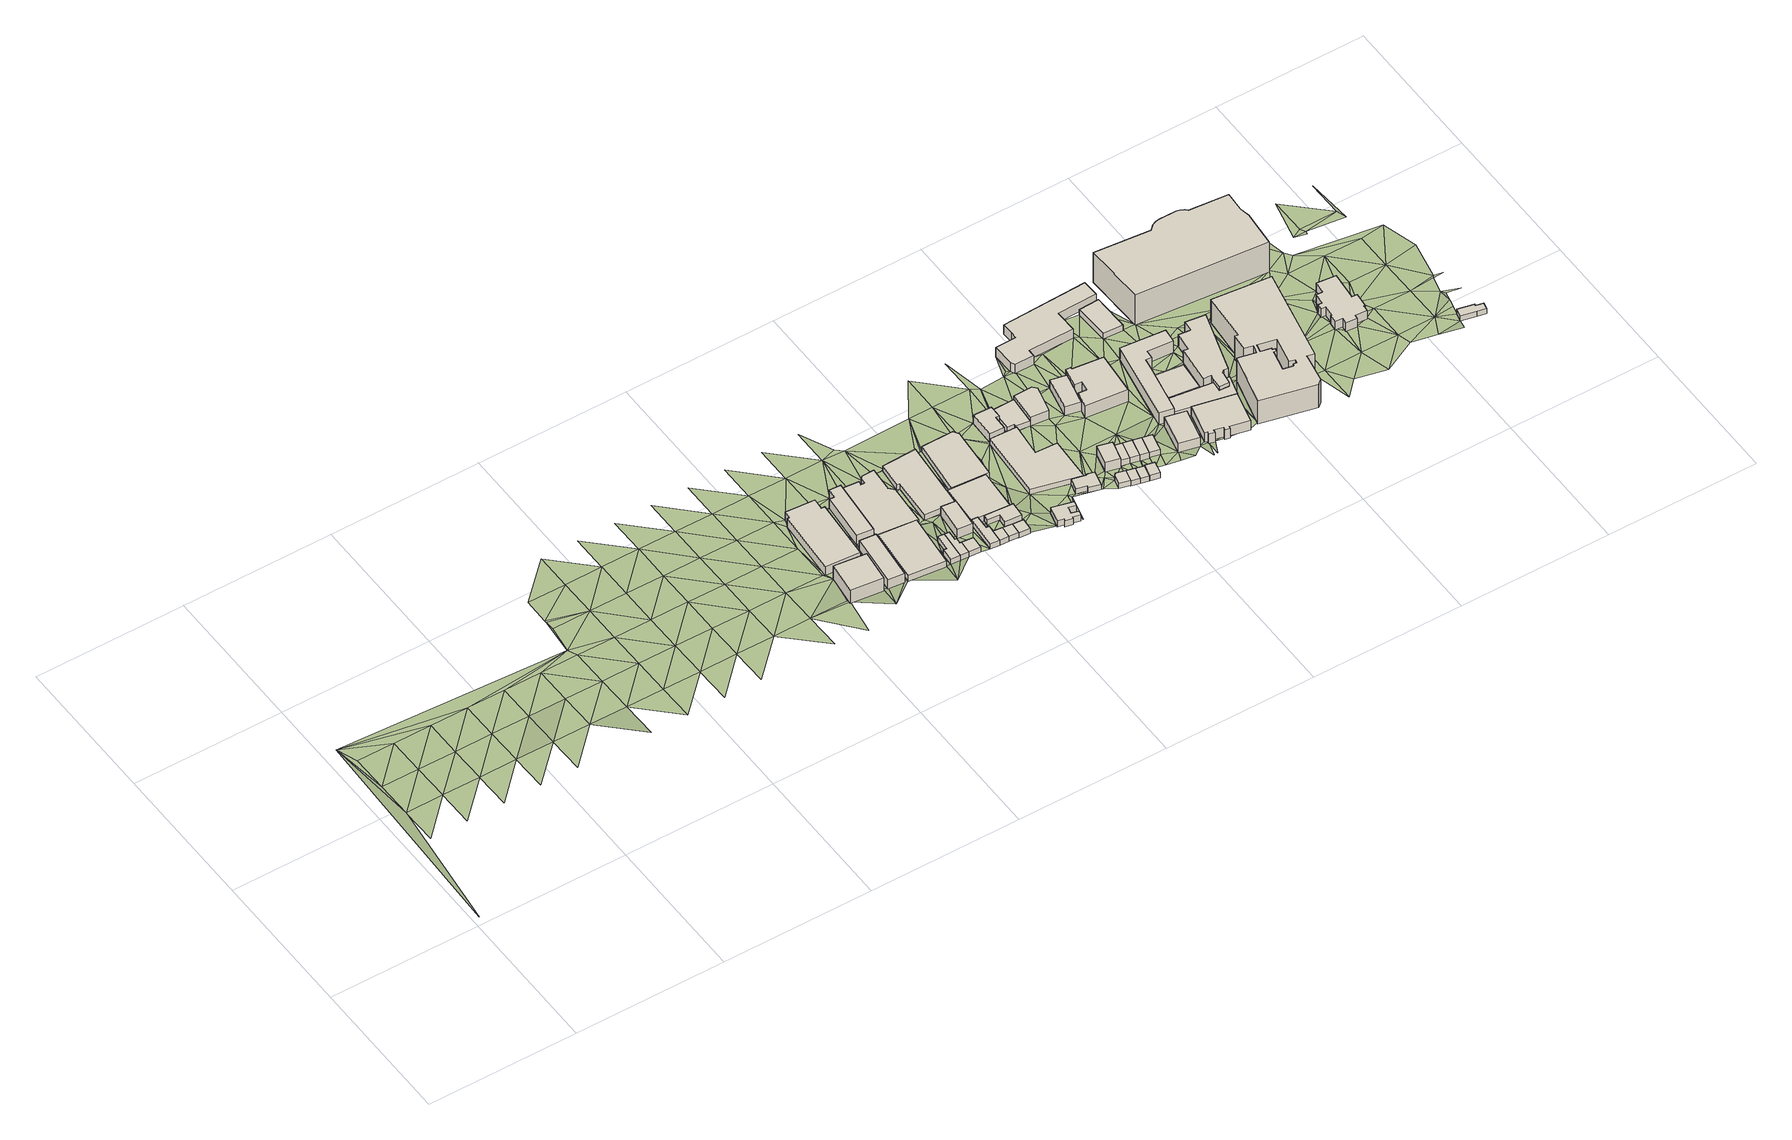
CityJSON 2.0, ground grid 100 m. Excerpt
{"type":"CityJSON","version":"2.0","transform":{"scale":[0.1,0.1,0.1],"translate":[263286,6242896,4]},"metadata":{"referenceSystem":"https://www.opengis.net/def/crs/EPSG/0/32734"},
"CityObjects":{
"building1":{"type":"Building","attributes":{"building":"manufacture","building:levels":"3","footprint":{"type":"Polygon"},"plus_code":"CMXHX7X5+XWV","ground_height":6.82,"building_height":9.7,"roof_height":16.52},"geometry":[{"type":"Solid","lod":"1","boundaries":[[[[0,1,2,3]],[[1,4,5,2]],[[4,6,7,5]],[[6,0,3,7]],[[3,2,5,7]],[[6,4,1,0]]]]}]},
"building2":{"type":"Building","attributes":{"building":"industrial","building:levels":"2","footprint":{"type":"Polygon"},"plus_code":"CMXJXRXM+X5X","ground_height":5.47,"building_height":6.9,"roof_height":12.37},"geometry":[{"type":"Solid","lod":"1","boundaries":[[[[8,9,10,11]],[[9,12,13,10]],[[12,14,15,13]],[[14,16,17,15]],[[16,18,19,17]],[[18,20,21,19]],[[20,22,23,21]],[[22,8,11,23]],[[11,10,13,15,17,19,21,23]],[[22,20,18,16,14,12,9,8]]]]}]},
"building3":{"type":"Building","attributes":{"building":"industrial","building:levels":"2","footprint":{"type":"Polygon"},"plus_code":"CPXGXHXH+XCR","ground_height":5.87,"building_height":6.9,"roof_height":12.77},"geometry":[{"type":"Solid","lod":"1","boundaries":[[[[24,25,26,27]],[[25,28,29,26]],[[28,30,31,29]],[[30,24,27,31]],[[27,26,29,31]],[[30,28,25,24]]]]}]},
"building4":{"type":"Building","attributes":{"building":"industrial","building:levels":"2","footprint":{"type":"Polygon"},"plus_code":"CPXQX2XJ+X7W","ground_height":5.47,"building_height":6.9,"roof_height":12.37},"geometry":[{"type":"Solid","lod":"1","boundaries":[[[[32,33,34,35]],[[33,36,37,34]],[[36,38,39,37]],[[38,40,41,39]],[[40,42,43,41]],[[42,32,35,43]],[[35,34,37,39,41,43]],[[42,40,38,36,33,32]]]]}]},
"building5":{"type":"Building","attributes":{"building":"industrial","building:levels":"1","footprint":{"type":"Polygon"},"plus_code":"CQXGX3XQ+XMR","ground_height":6.64,"building_height":4.1,"roof_height":10.74},"geometry":[{"type":"Solid","lod":"1","boundaries":[[[[44,45,46,47]],[[45,48,49,46]],[[48,50,51,49]],[[50,44,47,51]],[[47,46,49,51]],[[50,48,45,44]]]]}]},
"building6":{"type":"Building","attributes":{"address":"Cornwall Street Woodstock Cape Town","building":"house","building:levels":"1","footprint":{"type":"Polygon"},"plus_code":"CRXCXGX5+XPW","ground_height":6.45,"building_height":4.1,"roof_height":10.55},"geometry":[{"type":"Solid","lod":"1","boundaries":[[[[52,53,54,55]],[[53,56,57,54]],[[56,58,59,57]],[[58,60,61,59]],[[60,62,63,61]],[[62,52,55,63]],[[55,54,57,59,61,63]],[[62,60,58,56,53,52]]]]}]},
"building7":{"type":"Building","attributes":{"building":"industrial","building:levels":"1","footprint":{"type":"Polygon"},"plus_code":"CQXMXGXQ+X6V","ground_height":5.42,"building_height":4.1,"roof_height":9.52},"geometry":[{"type":"Solid","lod":"1","boundaries":[[[[64,65,66,67]],[[65,68,69,66]],[[68,70,71,69]],[[70,72,73,71]],[[72,74,75,73]],[[74,76,77,75]],[[76,78,79,77]],[[78,80,81,79]],[[80,82,83,81]],[[82,84,85,83]],[[84,64,67,85]],[[67,66,69,71,73,75,77,79,81,83,85]],[[84,82,80,78,76,74,72,70,68,65,64]]]]}]},
"building8":{"type":"Building","attributes":{"address":"Cornwall Street Woodstock Cape Town","building":"house","building:levels":"1","footprint":{"type":"Polygon"},"plus_code":"CRXJXFXG+X4R","ground_height":6.45,"building_height":4.1,"roof_height":10.55},"geometry":[{"type":"Solid","lod":"1","boundaries":[[[[52,86,87,55]],[[86,88,89,87]],[[88,90,91,89]],[[90,92,93,91]],[[92,94,95,93]],[[94,96,97,95]],[[96,53,54,97]],[[53,52,55,54]],[[55,87,89,91,93,95,97,54]],[[53,96,94,92,90,88,86,52]]]]}]},
"building9":{"type":"Building","attributes":{"address":"17 Cornwall Street Woodstock Cape Town","building":"house","building:levels":"1","footprint":{"type":"Polygon"},"plus_code":"CRXXX4X3+X7W","ground_height":6.45,"building_height":4.1,"roof_height":10.55},"geometry":[{"type":"Solid","lod":"1","boundaries":[[[[86,98,99,87]],[[98,100,101,99]],[[100,88,89,101]],[[88,86,87,89]],[[87,99,101,89]],[[88,100,98,86]]]]}]},
"building10":{"type":"Building","attributes":{"building":"industrial","building:levels":"2","footprint":{"type":"Polygon"},"plus_code":"CVX5XXXC+X4X","ground_height":5.61,"building_height":6.9,"roof_height":12.51},"geometry":[{"type":"Solid","lod":"1","boundaries":[[[[102,103,104,105]],[[103,106,107,104]],[[106,108,109,107]],[[108,102,105,109]],[[105,104,107,109]],[[108,106,103,102]]]]}]},
"building11":{"type":"Building","attributes":{"address":"21 Cornwall Street Woodstock Cape Town","building":"house","building:levels":"1","footprint":{"type":"Polygon"},"plus_code":"CVXJXCX6+X2V","ground_height":6.2,"building_height":4.1,"roof_height":10.3},"geometry":[{"type":"Solid","lod":"1","boundaries":[[[[110,111,112,113]],[[111,114,115,112]],[[114,116,117,115]],[[116,118,119,117]],[[118,120,121,119]],[[120,122,123,121]],[[122,110,113,123]],[[113,112,115,117,119,121,123]],[[122,120,118,116,114,111,110]]]]}]},
"building12":{"type":"Building","attributes":{"address":"23 Cornwall Street Woodstock Cape Town","building":"house","building:levels":"1","footprint":{"type":"Polygon"},"plus_code":"CVXVXXX2+X5R","ground_height":6.2,"building_height":4.1,"roof_height":10.3},"geometry":[{"type":"Solid","lod":"1","boundaries":[[[[110,124,125,113]],[[124,126,127,125]],[[126,111,112,127]],[[111,110,113,112]],[[113,125,127,112]],[[111,126,124,110]]]]}]},
"building13":{"type":"Building","attributes":{"building":"industrial","building:levels":"1","footprint":{"type":"Polygon"},"plus_code":"CVX3XMXF+XWR","ground_height":5.3,"building_height":4.1,"roof_height":9.4},"geometry":[{"type":"Solid","lod":"1","boundaries":[[[[128,129,130,131]],[[129,132,133,130]],[[132,134,135,133]],[[134,136,137,135]],[[136,138,139,137]],[[138,128,131,139]],[[131,130,133,135,137,139]],[[138,136,134,132,129,128]]]]}]},
"building14":{"type":"Building","attributes":{"address":"25 Cornwall Street Woodstock Cape Town","building":"house","building:levels":"1","footprint":{"type":"Polygon"},"plus_code":"C2X6X3X6+XWV","ground_height":6.2,"building_height":4.1,"roof_height":10.3},"geometry":[{"type":"Solid","lod":"1","boundaries":[[[[124,140,141,125]],[[140,142,143,144,141]],[[142,126,145,127,144,143]],[[126,124,125,127,145]],[[125,141,144,127]],[[126,142,140,124]]]]}]},
"building15":{"type":"Building","attributes":{"address":"27 Cornwall Street Woodstock Cape Town","building":"house","building:levels":"1","footprint":{"type":"Polygon"},"plus_code":"C2XGXQXR+X7R","ground_height":6.02,"building_height":4.1,"roof_height":10.12},"geometry":[{"type":"Solid","lod":"1","boundaries":[[[[146,147,148,149]],[[147,150,151,148]],[[150,152,143,151]],[[152,146,149,143]],[[149,148,151,143]],[[152,150,147,146]]]]}]},
"building16":{"type":"Building","attributes":{"address":"Woodstock Cape Town","building":"house","building:levels":"1","footprint":{"type":"Polygon"},"plus_code":"C2XGXQX4+X6X","ground_height":6.02,"building_height":4.1,"roof_height":10.12},"geometry":[{"type":"Solid","lod":"1","boundaries":[[[[153,154,155,156]],[[154,157,158,155]],[[157,159,160,158]],[[159,161,162,160]],[[161,163,164,162]],[[163,153,156,164]],[[156,155,158,160,162,164]],[[163,161,159,157,154,153]]]]}]},
"building17":{"type":"Building","attributes":{"address":"Woodstock","building":"manufacture","building:levels":"1","footprint":{"type":"Polygon"},"plus_code":"C2X5XGXM+X5V","ground_height":5.28,"building_height":4.1,"roof_height":9.38},"geometry":[{"type":"Solid","lod":"1","boundaries":[[[[165,166,167,168]],[[166,169,170,167]],[[169,171,172,170]],[[171,165,168,172]],[[168,167,170,172]],[[171,169,166,165]]]]}]},
"building18":{"type":"Building","attributes":{"building":"industrial","building:levels":"1","footprint":{"type":"Polygon"},"plus_code":"C2XCXPXH+X8W","ground_height":5.19,"building_height":4.1,"roof_height":9.29},"geometry":[{"type":"Solid","lod":"1","boundaries":[[[[173,174,175,176]],[[174,177,178,175]],[[177,179,180,178]],[[179,181,182,180]],[[181,173,176,182]],[[176,175,178,180,182]],[[181,179,177,174,173]]]]}]},
"building19":{"type":"Building","attributes":{"building":"house","building:levels":"1","footprint":{"type":"Polygon"},"plus_code":"C3XQX2XX+XFV","ground_height":6.65,"building_height":4.1,"roof_height":10.75},"geometry":[{"type":"Solid","lod":"1","boundaries":[[[[183,184,185,186]],[[184,187,188,185]],[[187,189,190,188]],[[189,191,192,190]],[[191,193,194,192]],[[193,195,196,194]],[[195,197,198,196]],[[197,199,200,198]],[[199,201,202,200]],[[201,203,204,202]],[[203,205,206,204]],[[205,183,186,206]],[[186,185,188,190,192,194,196,198,200,202,204,206]],[[205,203,201,199,197,195,193,191,189,187,184,183]]]]}]},
"building20":{"type":"Building","attributes":{"address":"21 Gympie Street Woodstock Cape Town","building":"yes","building:levels":"1","footprint":{"type":"Polygon"},"plus_code":"C4X9XPX8+XMW","ground_height":5.06,"building_height":4.1,"roof_height":9.16},"geometry":[{"type":"Solid","lod":"1","boundaries":[[[[207,208,209,210]],[[208,211,212,209]],[[211,213,214,212]],[[213,215,216,214]],[[215,217,218,216]],[[217,207,210,218]],[[210,209,212,214,216,218]],[[217,215,213,211,208,207]]]]}]},
"building21":{"type":"Building","attributes":{"address":"Woodstock","building":"yes","building:levels":"1","footprint":{"type":"Polygon"},"plus_code":"C5X2XPXG+X8V","ground_height":5.89,"building_height":4.1,"roof_height":9.99},"geometry":[{"type":"Solid","lod":"1","boundaries":[[[[219,220,221,222]],[[220,223,224,221]],[[223,225,226,224]],[[225,227,228,226]],[[227,229,230,228]],[[229,231,232,230]],[[231,233,234,232]],[[233,219,222,234]],[[222,221,224,226,228,230,232,234]],[[233,231,229,227,225,223,220,219]]]]}]},
"building22":{"type":"Building","attributes":{"address":"22 Albert Road Woodstock Cape Town","building":"yes","building:levels":"2","footprint":{"type":"Polygon"},"plus_code":"C3XXXPXV+XVR","ground_height":5.07,"building_height":6.9,"roof_height":11.97},"geometry":[{"type":"Solid","lod":"1","boundaries":[[[[235,236,237,238]],[[236,239,240,237]],[[239,241,242,240]],[[241,243,244,242]],[[243,245,246,244]],[[245,235,238,246]],[[238,237,240,242,244,246]],[[245,243,241,239,236,235]]]]}]},
"building23":{"type":"Building","attributes":{"address":"24 Albert Road Woodstock Cape Town","building":"yes","building:levels":"1","footprint":{"type":"Polygon"},"plus_code":"C4XPXMX2+XMX","ground_height":5.07,"building_height":4.1,"roof_height":9.17},"geometry":[{"type":"Solid","lod":"1","boundaries":[[[[247,248,249,250]],[[248,251,252,249]],[[251,253,254,252]],[[253,255,256,254]],[[255,257,258,256]],[[257,247,250,258]],[[250,249,252,254,256,258]],[[257,255,253,251,248,247]]]]}]},
"building24":{"type":"Building","attributes":{"address":"22 Page Street Woodstock Cape Town","building":"house","building:levels":"1","footprint":{"type":"Polygon"},"plus_code":"C5XXXHX3+XJV","ground_height":5.89,"building_height":4.1,"roof_height":9.99},"geometry":[{"type":"Solid","lod":"1","boundaries":[[[[259,260,261,262,263,264]],[[260,265,266,262,261]],[[265,267,268,266]],[[267,269,270,268]],[[269,259,264,263,270]],[[263,262,266,268,270]],[[269,267,265,260,259]]]]}]},
"building25":{"type":"Building","attributes":{"address":"2 William Street Woodstock Cape Town","building":"house","building:levels":"1","footprint":{"type":"Polygon"},"plus_code":"C6X7XQXR+XMW","ground_height":5.83,"building_height":4.1,"roof_height":9.93},"geometry":[{"type":"Solid","lod":"1","boundaries":[[[[271,272,273,274]],[[272,275,261,273]],[[275,276,264,261]],[[276,271,274,264]],[[274,273,261,264]],[[276,275,272,271]]]]}]},
"building26":{"type":"Building","attributes":{"address":"1 William Street Woodstock Cape Town","building":"house","building:levels":"2","footprint":{"type":"Polygon"},"plus_code":"C6X4XGXF+XPV","ground_height":5.89,"building_height":6.9,"roof_height":12.79},"geometry":[{"type":"Solid","lod":"1","boundaries":[[[[277,278,279,280,281,282]],[[278,283,284,280,279]],[[283,285,286,284]],[[285,287,288,286]],[[287,277,282,281,288]],[[281,280,284,286,288]],[[287,285,283,278,277]]]]}]},
"building27":{"type":"Building","attributes":{"address":"4 William Street Woodstock Cape Town","building":"house","building:levels":"1","footprint":{"type":"Polygon"},"plus_code":"C6XHX4XQ+XHX","ground_height":5.83,"building_height":4.1,"roof_height":9.93},"geometry":[{"type":"Solid","lod":"1","boundaries":[[[[289,290,291,292]],[[290,272,273,291]],[[272,271,274,273]],[[271,289,292,274]],[[292,291,273,274]],[[271,272,290,289]]]]}]},
"building28":{"type":"Building","attributes":{"address":"26 Albert Road Woodstock Cape Town","building":"yes","building:levels":"2","footprint":{"type":"Polygon"},"plus_code":"C5XCX9XV+XJX","ground_height":5.08,"building_height":6.9,"roof_height":11.98},"geometry":[{"type":"Solid","lod":"1","boundaries":[[[[247,257,258,293,294,250]],[[257,295,296,293,258]],[[295,297,298,296]],[[297,299,300,298]],[[299,247,250,294,300]],[[294,293,296,298,300]],[[299,297,295,257,247]]]]}]},
"building29":{"type":"Building","attributes":{"address":"3 William Street Woodstock Cape Town","building":"house","building:levels":"1","footprint":{"type":"Polygon"},"plus_code":"C6XGX2XJ+XPV","ground_height":5.83,"building_height":4.1,"roof_height":9.93},"geometry":[{"type":"Solid","lod":"1","boundaries":[[[[278,277,282,279]],[[277,301,302,282]],[[301,303,304,302]],[[303,278,279,304]],[[279,282,302,304]],[[303,301,277,278]]]]}]},
"building30":{"type":"Building","attributes":{"address":"6 William Street Woodstock Cape Town","building":"house","building:levels":"1","footprint":{"type":"Polygon"},"plus_code":"C6XRXWXF+XFR","ground_height":6.44,"building_height":4.1,"roof_height":10.54},"geometry":[{"type":"Solid","lod":"1","boundaries":[[[[305,306,307,308]],[[306,290,291,309,307]],[[290,289,292,310,309,291]],[[289,305,308,310,292]],[[308,307,309,310]],[[289,290,306,305]]]]}]},
"building31":{"type":"Building","attributes":{"address":"5 William Street Woodstock Cape Town","building":"house","building:levels":"1","footprint":{"type":"Polygon"},"plus_code":"C6XQXRXQ+XGR","ground_height":5.83,"building_height":4.1,"roof_height":9.93},"geometry":[{"type":"Solid","lod":"1","boundaries":[[[[303,301,302,304]],[[301,311,312,302]],[[311,313,314,312]],[[313,303,304,314]],[[304,302,312,314]],[[313,311,301,303]]]]}]},
"building32":{"type":"Building","attributes":{"address":"7 William Street Woodstock Cape Town","building":"house","building:levels":"1","footprint":{"type":"Polygon"},"plus_code":"C7X3XGXH+XVX","ground_height":5.83,"building_height":4.1,"roof_height":9.93},"geometry":[{"type":"Solid","lod":"1","boundaries":[[[[313,311,312,314]],[[311,315,316,312]],[[315,317,318,316]],[[317,313,314,318]],[[314,312,316,318]],[[317,315,311,313]]]]}]},
"building33":{"type":"Building","attributes":{"address":"32 Albert Road Woodstock Cape Town","building":"retail","building:levels":"2","footprint":{"type":"Polygon"},"plus_code":"C6XFXXX6+X9W","ground_height":5.15,"building_height":6.9,"roof_height":12.05},"geometry":[{"type":"Solid","lod":"1","boundaries":[[[[319,320,321,322]],[[320,323,324,321]],[[323,325,326,324]],[[325,327,328,326]],[[327,329,330,328]],[[329,319,322,330]],[[322,321,324,326,328,330]],[[329,327,325,323,320,319]]]]}]},
"building34":{"type":"Building","attributes":{"address":"9 Hercules Street Woodstock Cape Town","building":"house","building:levels":"1","footprint":{"type":"Polygon"},"plus_code":"C7X9XGXJ+XJR","ground_height":5.83,"building_height":4.1,"roof_height":9.93},"geometry":[{"type":"Solid","lod":"1","boundaries":[[[[331,332,316,318]],[[332,333,334,316]],[[333,335,336,334]],[[335,331,318,336]],[[318,316,334,336]],[[335,333,332,331]]]]}]},
"building35":{"type":"Building","attributes":{"building":"industrial","building:levels":"3","footprint":{"type":"Polygon"},"plus_code":"C7XCXPXV+XMV","ground_height":5.07,"building_height":9.7,"roof_height":14.77},"geometry":[{"type":"Solid","lod":"1","boundaries":[[[[337,338,324,339,340,326]],[[338,341,342,339,324]],[[341,343,344,342]],[[343,345,321,346,344]],[[345,347,322,348,346,321]],[[347,349,350,348,322]],[[349,351,352,350]],[[351,353,354,352]],[[353,355,356,354]],[[355,357,358,356]],[[357,359,360,358]],[[359,337,326,340,360]],[[340,339,342,344,346,348,350,352,354,356,358,360]],[[359,357,355,353,351,349,347,345,343,341,338,337]]]]}]},
"building36":{"type":"Building","attributes":{"address":"15 Hercules Street Woodstock Cape Town","building":"yes","building:levels":"2","footprint":{"type":"Polygon"},"plus_code":"C8X9XRXR+XHV","ground_height":5.92,"building_height":6.9,"roof_height":12.82},"geometry":[{"type":"Solid","lod":"1","boundaries":[[[[361,362,363,364]],[[362,365,366,363]],[[365,367,368,366]],[[367,361,364,368]],[[364,363,366,368]],[[367,365,362,361]]]]}]},
"building37":{"type":"Building","attributes":{"address":"Woodstock Cape Town","building":"industrial","building:levels":"2","footprint":{"type":"Polygon"},"plus_code":"C6XVX6X2+X3X","ground_height":4.95,"building_height":6.9,"roof_height":11.85},"geometry":[{"type":"Solid","lod":"1","boundaries":[[[[369,370,371,372,373,374]],[[370,375,376,372,371]],[[375,377,378,376]],[[377,379,380,378]],[[379,381,382,380]],[[381,383,384,382]],[[383,385,386,384]],[[385,387,388,386]],[[387,389,390,388]],[[389,391,392,390]],[[391,393,394,392]],[[393,369,374,373,394]],[[373,372,376,378,380,382,384,386,388,390,392,394]],[[393,391,389,387,385,383,381,379,377,375,370,369]]]]}]},
"building38":{"type":"Building","attributes":{"address":"19 William Street Woodstock Cape Town","building":"mosque","building:levels":"2","footprint":{"type":"Polygon"},"plus_code":"C9XHXVXF+XMW","ground_height":6.01,"building_height":6.9,"roof_height":12.91},"geometry":[{"type":"Solid","lod":"1","boundaries":[[[[395,396,397,398]],[[396,399,400,397]],[[399,401,402,400]],[[401,403,404,402]],[[403,405,406,404]],[[405,407,408,406]],[[407,409,410,408]],[[409,411,412,410]],[[411,413,414,412]],[[413,415,416,414]],[[415,417,418,416]],[[417,395,398,418]],[[398,397,400,402,404,406,408,410,412,414,416,418]],[[417,415,413,411,409,407,405,403,401,399,396,395]]]]}]},
"building39":{"type":"Building","attributes":{"building":"commercial","building:levels":"3","footprint":{"type":"Polygon"},"plus_code":"C8XGXGXH+X9X","ground_height":5.13,"building_height":9.7,"roof_height":14.83},"geometry":[{"type":"Solid","lod":"1","boundaries":[[[[419,420,421,422,423,424]],[[420,425,426,427,422,421]],[[425,428,429,430,427,426]],[[428,431,432,430,429]],[[431,433,434,432]],[[433,435,436,434]],[[435,437,438,436]],[[437,439,440,438]],[[439,441,442,440]],[[441,443,444,442]],[[443,419,424,423,444]],[[423,422,427,430,432,434,436,438,440,442,444]],[[443,441,439,437,435,433,431,428,425,420,419]]]]}]},
"building40":{"type":"Building","attributes":{"building":"yes","building:levels":"1","footprint":{"type":"Polygon"},"plus_code":"C9X7XQX6+XCX","ground_height":5.23,"building_height":4.1,"roof_height":9.33},"geometry":[{"type":"Solid","lod":"1","boundaries":[[[[445,446,426,429]],[[446,447,448,426]],[[447,449,450,448]],[[449,445,429,450]],[[429,426,448,450]],[[449,447,446,445]]]]}]},
"building41":{"type":"Building","attributes":{"building":"yes","building:levels":"2","footprint":{"type":"Polygon"},"plus_code":"C9X8XHXC+XRR","ground_height":5.35,"building_height":6.9,"roof_height":12.25},"geometry":[{"type":"Solid","lod":"1","boundaries":[[[[451,452,424,421]],[[452,453,454,424]],[[453,455,456,454]],[[455,457,458,456]],[[457,459,460,458]],[[459,461,462,460]],[[461,463,464,462]],[[463,451,421,464]],[[421,424,454,456,458,460,462,464]],[[463,461,459,457,455,453,452,451]]]]}]},
"building42":{"type":"Building","attributes":{"address":"Woodstock Cape Town","building":"industrial","building:levels":"1","footprint":{"type":"Polygon"},"plus_code":"C8XXX5XV+XRW","ground_height":4.76,"building_height":4.1,"roof_height":8.86},"geometry":[{"type":"Solid","lod":"1","boundaries":[[[[465,466,467,468]],[[466,469,470,467]],[[469,471,472,470]],[[471,465,468,472]],[[468,467,470,472]],[[471,469,466,465]]]]}]},
"building43":{"type":"Building","attributes":{"address":"50 Albert Road Cape Town","building":"commercial","building:levels":"3","footprint":{"type":"Polygon"},"plus_code":"CCXCX3X3+XRW","ground_height":5.23,"building_height":9.7,"roof_height":14.93},"geometry":[{"type":"Solid","lod":"1","boundaries":[[[[473,474,462,475,476,464]],[[474,477,460,478,475,462]],[[477,479,458,480,478,460]],[[479,481,482,480,458]],[[481,483,484,482]],[[483,485,486,484]],[[485,487,488,486]],[[487,489,490,488]],[[489,491,492,490]],[[491,493,494,492]],[[493,495,496,494]],[[495,497,498,496]],[[497,499,500,498]],[[499,501,502,500]],[[501,473,464,476,502]],[[476,475,478,480,482,484,486,488,490,492,494,496,498,500,502]],[[501,499,497,495,493,491,489,487,485,483,481,479,477,474,473]]]]}]},
"building44":{"type":"Building","attributes":{"address":"The Woodstock Exchange 66-68 Albert Road Woodstock 7915 Cape Town","building":"commercial","building:levels":"6","footprint":{"type":"Polygon"},"plus_code":"CGXCXHXX+XXR","ground_height":6.12,"building_height":18.1,"roof_height":24.22},"geometry":[{"type":"Solid","lod":"1","boundaries":[[[[503,504,505,506]],[[504,507,508,505]],[[507,509,510,508]],[[509,511,512,510]],[[511,513,514,512]],[[513,515,516,514]],[[515,517,518,516]],[[517,519,520,518]],[[519,521,522,520]],[[521,523,524,522]],[[523,525,526,524]],[[525,527,528,526]],[[527,503,506,528]],[[529,530,531,532]],[[530,533,534,531]],[[533,535,536,534]],[[535,537,538,536]],[[537,539,540,538]],[[539,541,542,540]],[[541,543,544,542]],[[543,545,546,544]],[[545,547,548,546]],[[547,549,550,548]],[[549,551,552,550]],[[551,553,554,552]],[[553,555,556,554]],[[555,529,532,556]],[[506,505,508,510,512,514,516,518,520,522,524,526,528],[532,531,534,536,538,540,542,544,546,548,550,552,554,556]],[[527,525,523,521,519,517,515,513,511,509,507,504,503],[555,553,551,549,547,545,543,541,539,537,535,533,530,529]]]]}]},
"building45":{"type":"Building","attributes":{"address":"WEX 1 85 Albert Road Woodstock 7915 Cape Town","building":"apartments","building:levels":"8","building:flats":"275","footprint":{"type":"Polygon"},"plus_code":"CFXVXGX4+XWV","ground_height":5.2,"building_height":23.7,"roof_height":28.9},"geometry":[{"type":"Solid","lod":"1","boundaries":[[[[557,558,559,560]],[[558,561,562,559]],[[561,563,564,562]],[[563,565,566,564]],[[565,567,568,566]],[[567,569,570,568]],[[569,571,572,570]],[[571,573,574,572]],[[573,575,576,574]],[[575,577,578,576]],[[577,579,580,578]],[[579,581,582,580]],[[581,583,584,582]],[[583,557,560,584]],[[560,559,562,564,566,568,570,572,574,576,578,580,582,584]],[[583,581,579,577,575,573,571,569,567,565,563,561,558,557]]]]}]},
"building46":{"type":"Building","attributes":{"address":"70 Albert Road Woodstock 7915 Cape Town","building":"church","building:levels":"2","footprint":{"type":"Polygon"},"plus_code":"CJXPX5XV+XCX","ground_height":5.74,"building_height":6.9,"roof_height":12.64},"geometry":[{"type":"Solid","lod":"1","boundaries":[[[[585,586,587,588]],[[586,589,590,587]],[[589,591,592,590]],[[591,593,594,592]],[[593,595,596,594]],[[595,597,598,596]],[[597,599,600,598]],[[599,601,602,600]],[[601,603,604,602]],[[603,605,606,604]],[[605,607,608,606]],[[607,609,610,608]],[[609,611,612,610]],[[611,613,614,612]],[[613,615,616,614]],[[615,617,618,616]],[[617,619,620,618]],[[619,621,622,620]],[[621,623,624,622]],[[623,585,588,624]],[[588,587,590,592,594,596,598,600,602,604,606,608,610,612,614,616,618,620,622,624]],[[623,621,619,617,615,613,611,609,607,605,603,601,599,597,595,593,591,589,586,585]]]]}]},
"building47":{"type":"Building","attributes":{"address":"11 Sussex Street Woodstock Cape Town","building":"house","building:levels":"1","footprint":{"type":"Polygon"},"plus_code":"CQXPXHX3+XJW","ground_height":6.93,"building_height":4.1,"roof_height":11.03},"geometry":[{"type":"Solid","lod":"1","boundaries":[[[[625,626,627,628]],[[626,629,630,627]],[[629,631,632,630]],[[631,633,634,632]],[[633,635,636,634]],[[635,637,638,636]],[[637,625,628,638]],[[628,627,630,632,634,636,638]],[[637,635,633,631,629,626,625]]]]}]},
"terrain1":{"type":"TINRelief","geometry":[{"type":"CompositeSurface","lod":"1","boundaries":[[[639,640,641]],[[640,642,643]],[[644,641,640]],[[645,641,644]],[[644,640,646]],[[646,640,643]],[[647,645,644]],[[641,645,647]],[[644,646,647]],[[643,648,649]],[[646,643,650]],[[641,647,651]],[[650,643,649]],[[647,646,651]],[[646,650,651]],[[652,649,653]],[[641,651,654]],[[649,655,650]],[[655,649,652]],[[654,651,650]],[[650,655,654]],[[656,657,652]],[[655,652,658]],[[654,659,641]],[[658,652,657]],[[654,655,660]],[[655,658,660]],[[657,661,662]],[[658,657,663]],[[663,657,662]],[[664,660,658]],[[654,660,659]],[[658,663,664]],[[662,665,663]],[[666,667,662]],[[664,659,660]],[[663,665,664]],[[665,662,667]],[[668,664,665]],[[668,659,664]],[[665,667,669]],[[667,670,671]],[[665,669,668]],[[669,667,671]],[[672,659,673]],[[668,674,659]],[[659,675,673]],[[668,669,674]],[[671,670,676]],[[673,675,672]],[[677,672,675]],[[659,674,675]],[[677,678,679]],[[671,680,669]],[[678,677,675]],[[680,674,669]],[[680,671,676]],[[678,681,679]],[[674,682,675]],[[682,674,680]],[[683,676,684]],[[675,685,678]],[[682,686,675]],[[680,676,687]],[[681,678,685]],[[675,686,685]],[[687,676,683]],[[688,682,680]],[[688,680,687]],[[689,686,682]],[[690,691,683]],[[682,688,689]],[[686,692,685]],[[687,683,693]],[[694,685,692]],[[686,689,692]],[[687,693,688]],[[693,683,691]],[[688,695,689]],[[695,688,693]],[[689,696,692]],[[696,689,695]],[[691,697,693]],[[698,691,699]],[[700,692,701]],[[695,693,697]],[[697,691,698]],[[701,692,696]],[[696,695,702]],[[697,702,695]],[[701,696,703]],[[696,702,703]],[[704,698,705]],[[698,4,697]],[[706,701,707]],[[708,698,704]],[[697,709,702]],[[703,707,701]],[[708,4,698]],[[697,4,709]],[[703,702,710]],[[708,704,4]],[[702,709,710]],[[711,707,703]],[[709,4,712]],[[712,710,709]],[[710,711,703]],[[713,714,704]],[[715,707,716]],[[20,710,712]],[[4,717,712]],[[711,716,707]],[[714,713,718]],[[711,710,20]],[[714,718,719]],[[717,4,720]],[[718,713,721]],[[719,720,714]],[[20,16,711]],[[16,20,18]],[[711,16,716]],[[719,718,722]],[[721,713,723]],[[719,722,720]],[[720,724,717]],[[722,724,720]],[[717,724,9]],[[725,724,722]],[[726,716,16]],[[723,25,721]],[[725,9,724]],[[727,716,726]],[[728,16,14]],[[722,25,725]],[[16,728,726]],[[723,48,25]],[[12,9,14]],[[725,25,729]],[[730,9,725]],[[14,9,730]],[[48,731,25]],[[731,729,25]],[[723,732,733]],[[728,14,734]],[[730,734,14]],[[726,728,734]],[[731,82,729]],[[730,735,734]],[[731,48,45]],[[62,733,732]],[[82,33,729]],[[52,62,732]],[[60,733,62]],[[734,736,726]],[[732,86,52]],[[726,736,737]],[[45,733,60]],[[738,731,45]],[[739,33,82]],[[736,734,33]],[[56,60,58]],[[45,60,56]],[[739,82,80]],[[736,33,739]],[[740,45,56]],[[740,56,53]],[[74,739,80]],[[92,90,88]],[[80,78,76]],[[738,45,740]],[[94,92,96]],[[736,739,72]],[[739,74,72]],[[76,74,80]],[[53,96,740]],[[741,96,92]],[[740,742,738]],[[92,88,100]],[[743,738,742]],[[741,92,100]],[[744,96,741]],[[744,740,96]],[[98,122,100]],[[744,742,740]],[[72,745,736]],[[746,741,100]],[[747,736,748]],[[742,749,743]],[[750,751,743]],[[100,122,746]],[[70,751,750]],[[736,745,748]],[[70,745,72]],[[743,749,750]],[[744,752,742]],[[746,122,120]],[[750,132,70]],[[746,120,753]],[[754,745,70]],[[70,132,754]],[[746,753,106]],[[753,120,118]],[[744,106,752]],[[111,755,114]],[[756,116,114]],[[753,752,106]],[[116,756,118]],[[126,755,111]],[[114,755,756]],[[169,752,753]],[[757,118,756]],[[758,755,126]],[[755,759,756]],[[745,754,129]],[[132,129,754]],[[760,753,118]],[[755,758,759]],[[126,142,758]],[[118,757,760]],[[169,129,752]],[[758,142,159]],[[169,761,129]],[[159,142,150]],[[169,166,761]],[[760,757,161]],[[129,761,762]],[[129,763,745]],[[764,150,765]],[[766,159,150]],[[159,766,161]],[[762,767,129]],[[766,150,764]],[[768,761,166]],[[769,760,161]],[[763,129,767]],[[166,760,769]],[[766,770,161]],[[771,766,764]],[[762,763,767]],[[770,769,161]],[[771,770,766]],[[166,769,768]],[[177,763,762]],[[772,174,768]],[[217,768,769]],[[773,201,774]],[[775,770,771]],[[217,769,770]],[[217,772,768]],[[775,771,205]],[[776,205,777]],[[174,778,177]],[[763,177,779]],[[217,174,772]],[[775,219,770]],[[776,775,205]],[[779,177,778]],[[778,174,780]],[[217,236,174]],[[776,220,775]],[[763,779,781]],[[236,780,174]],[[770,219,782]],[[219,775,220]],[[778,780,779]],[[776,225,220]],[[236,217,239]],[[220,225,223]],[[225,776,783]],[[215,239,217]],[[233,782,219]],[[783,227,225]],[[784,779,780]],[[781,779,784]],[[239,251,785]],[[231,782,233]],[[215,251,239]],[[786,785,251]],[[227,783,787]],[[251,788,786]],[[251,215,255]],[[253,251,255]],[[784,780,789]],[[787,229,227]],[[257,215,790]],[[789,786,788]],[[791,782,231]],[[783,269,267]],[[257,790,792]],[[783,267,787]],[[229,791,231]],[[215,257,255]],[[782,791,792]],[[793,229,787]],[[789,788,794]],[[787,267,265]],[[793,787,265]],[[789,794,784]],[[795,229,793]],[[791,229,795]],[[788,796,794]],[[792,797,257]],[[798,793,265]],[[791,797,792]],[[794,799,784]],[[265,260,798]],[[257,797,295]],[[260,272,798]],[[800,798,801]],[[272,801,798]],[[794,796,802]],[[795,803,791]],[[349,797,791]],[[272,290,801]],[[797,329,295]],[[804,801,290]],[[796,805,802]],[[803,795,278]],[[329,806,295]],[[807,804,290]],[[807,290,306]],[[797,349,329]],[[349,791,803]],[[803,278,303]],[[332,804,807]],[[332,807,306]],[[808,802,805]],[[806,329,809]],[[809,805,806]],[[810,802,811]],[[313,803,303]],[[349,347,329]],[[333,332,306]],[[811,802,808]],[[802,810,812]],[[813,333,306]],[[809,808,805]],[[812,810,811]],[[331,803,313]],[[813,814,333]],[[809,815,808]],[[814,813,816]],[[817,345,343]],[[351,349,803]],[[818,333,814]],[[331,819,803]],[[341,817,343]],[[815,809,820]],[[820,809,821]],[[814,816,822]],[[331,818,823]],[[818,814,365]],[[824,815,820]],[[803,819,351]],[[824,825,815]],[[331,823,819]],[[822,826,814]],[[824,820,827]],[[818,365,823]],[[353,827,828]],[[452,823,365]],[[826,829,830]],[[826,830,831]],[[824,832,825]],[[819,833,351]],[[832,824,827]],[[834,835,830]],[[831,830,836]],[[837,826,831]],[[837,452,365]],[[827,353,838]],[[833,353,351]],[[819,823,441]],[[832,827,838]],[[831,399,837]],[[835,839,840]],[[819,441,833]],[[399,452,837]],[[839,835,841]],[[441,353,833]],[[842,451,843]],[[838,353,441]],[[838,844,832]],[[845,846,847]],[[848,452,399]],[[849,832,844]],[[838,850,844]],[[441,850,838]],[[843,851,842]],[[451,852,843]],[[853,445,854]],[[855,849,844]],[[445,856,854]],[[844,850,855]],[[850,441,857]],[[445,449,856]],[[848,399,858]],[[852,851,843]],[[858,847,859]],[[860,851,852]],[[861,854,862]],[[851,860,449]],[[862,854,856]],[[863,850,857]],[[864,860,852]],[[439,857,441]],[[858,859,848]],[[856,449,865]],[[860,865,449]],[[865,862,856]],[[866,848,859]],[[863,857,867]],[[868,869,870]],[[466,863,871]],[[862,865,872]],[[871,863,867]],[[867,857,439]],[[866,868,848]],[[869,868,873]],[[874,873,868]],[[466,871,867]],[[874,875,873]],[[868,875,874]],[[872,493,862]],[[493,439,862]],[[875,868,866]],[[875,866,876]],[[439,877,867]],[[439,493,489]],[[489,493,878]],[[875,876,879]],[[489,877,439]],[[876,866,880]],[[881,876,880]],[[882,875,879]],[[883,884,885]],[[886,884,883]],[[489,882,877]],[[867,877,887]],[[888,884,886]],[[885,889,883]],[[890,891,892]],[[889,886,883]],[[879,893,882]],[[886,894,888]],[[895,886,889]],[[895,889,896]],[[892,897,898]],[[890,892,899]],[[899,894,886]],[[504,882,893]],[[898,894,899]],[[898,899,892]],[[882,887,877]],[[900,901,902]],[[887,882,504]],[[902,903,904]],[[904,903,905]],[[867,887,906]],[[902,904,907]],[[504,908,887]],[[907,908,902]],[[905,909,904]],[[910,907,904]],[[887,908,911]],[[905,912,909]],[[909,910,904]],[[911,906,887]],[[908,907,609]],[[907,910,913]],[[913,914,907]],[[907,914,609]],[[910,909,915]],[[911,908,906]],[[915,916,910]],[[915,909,917]],[[918,909,912]],[[908,609,919]],[[913,920,914]],[[913,921,920]],[[605,609,607]],[[908,919,601]],[[609,605,919]],[[918,917,909]],[[922,906,908]],[[601,922,908]],[[912,923,918]],[[605,603,919]],[[924,925,917]],[[919,603,601]],[[918,924,917]],[[906,922,926]],[[927,928,906]],[[924,929,930]],[[931,924,918]],[[926,927,906]],[[929,924,931]],[[931,932,929]],[[933,922,601]],[[922,934,926]],[[935,928,927]],[[936,937,932]],[[918,923,938]],[[937,936,939]],[[927,926,935]],[[601,939,933]],[[933,934,922]],[[918,938,931]],[[938,923,940]],[[941,932,931]],[[933,939,936]],[[942,936,932]],[[931,938,941]],[[938,940,625]],[[940,943,625]],[[933,936,942]],[[941,942,932]],[[944,934,933]],[[945,946,947]],[[945,947,948]],[[946,949,947]],[[938,625,637]],[[938,637,950]],[[938,951,941]],[[952,938,950]],[[938,952,951]],[[942,944,933]],[[946,945,953]],[[953,949,946]],[[954,934,944]],[[955,942,941]],[[956,941,951]],[[957,951,952]],[[955,941,956]],[[958,951,957]],[[959,953,945]],[[944,942,954]],[[960,942,955]],[[961,955,956]],[[954,942,960]],[[962,953,959]]]}]}
},
"vertices":[
[3346,892,18],[3371,1104,18],[3371,1104,125],[3346,892,125],[3160,1130,18],[3160,1130,125],[3134,918,18],[3134,918,125],
[3367,1164,13],[3397,1572,13],[3397,1572,84],[3367,1164,84],[3375,1573,13],[3375,1573,84],[3381,1647,13],[3381,1647,84],[3189,1661,13],[3189,1661,84],[3185,1612,13],[3185,1612,84],[3171,1613,13],[3171,1613,84],[3139,1180,13],[3139,1180,84],
[3482,885,16],[3518,1230,16],[3518,1230,88],[3482,885,88],[3410,1241,16],[3410,1241,88],[3374,896,16],[3374,896,88],
[3530,1273,12],[3565,1661,12],[3565,1661,84],[3530,1273,84],[3491,1666,12],[3491,1666,84],[3484,1603,12],[3484,1603,84],[3450,1606,12],[3450,1606,84],[3420,1287,12],[3420,1287,84],
[3744,854,16],[3781,1213,16],[3781,1213,67],[3744,854,67],[3535,1237,16],[3535,1237,67],[3503,879,16],[3503,879,67],
[3834,847,24],[3850,1035,24],[3850,1035,66],[3834,847,66],[3809,1041,24],[3809,1041,66],[3801,933,24],[3801,933,66],[3778,936,24],[3778,936,66],[3771,851,24],[3771,851,66],
[3799,1216,12],[3818,1486,12],[3818,1486,55],[3799,1216,55],[3789,1517,12],[3789,1517,55],[3801,1679,12],[3801,1679,55],[3721,1677,12],[3721,1677,55],[3709,1667,12],[3709,1667,55],[3704,1623,12],[3704,1623,55],[3678,1625,12],[3678,1625,55],[3681,1650,12],[3681,1650,55],[3567,1661,12],[3567,1661,55],[3531,1246,12],[3531,1246,55],
[3889,842,24],[3889,842,66],[3896,928,24],[3896,928,66],[3886,929,24],[3886,929,66],[3889,968,24],[3889,968,66],[3877,969,24],[3877,969,66],[3882,1032,24],[3882,1032,66],
[3966,836,24],[3966,836,66],[3973,922,24],[3973,922,66],
[3921,1007,13],[4019,998,13],[4019,998,85],[3921,1007,85],[4038,1198,13],[4038,1198,85],[3941,1208,13],[3941,1208,85],
[4085,823,22],[4093,905,22],[4093,905,63],[4085,823,63],[4097,948,22],[4097,948,63],[4077,949,22],[4077,949,63],[4082,1042,22],[4082,1042,63],[4041,1045,22],[4041,1045,63],[4026,828,22],[4026,828,63],
[4145,819,22],[4145,819,63],[4154,898,22],[4154,898,63],
[4046,1212,12],[4087,1684,12],[4087,1684,54],[4046,1212,54],[3862,1678,12],[3862,1678,54],[3844,1510,12],[3844,1510,54],[3865,1508,12],[3865,1508,54],[3843,1229,12],[3843,1229,54],
[4208,813,22],[4208,813,63],[4215,891,22],[4215,891,61],[4215,891,63],[4154,898,61],
[4208,813,20],[4281,807,20],[4281,807,61],[4208,813,61],[4288,885,20],[4288,885,61],[4215,891,20],
[4117,996,20],[4195,989,20],[4195,989,61],[4117,996,61],[4190,928,20],[4190,928,61],[4300,919,20],[4300,919,61],[4308,1020,20],[4308,1020,61],[4120,1035,20],[4120,1035,61],
[4290,1025,12],[4310,1301,12],[4310,1301,54],[4290,1025,54],[4061,1319,12],[4061,1319,54],[4040,1047,12],[4040,1047,54],
[4334,1304,11],[4361,1650,11],[4361,1650,53],[4334,1304,53],[4339,1683,11],[4339,1683,53],[4129,1683,11],[4129,1683,53],[4088,1320,11],[4088,1320,53],
[4465,873,19],[4436,766,19],[4436,766,68],[4465,873,68],[4476,755,19],[4476,755,68],[4472,742,19],[4472,742,68],[4522,729,19],[4522,729,68],[4525,741,19],[4525,741,68],[4573,728,19],[4573,728,68],[4582,761,19],[4582,761,68],[4534,774,19],[4534,774,68],[4546,816,19],[4546,816,68],[4592,804,19],[4592,804,68],[4601,837,19],[4601,837,68],
[4451,1068,10],[4766,990,10],[4766,990,52],[4451,1068,52],[4781,1283,10],[4781,1283,52],[4638,1291,10],[4638,1291,52],[4660,1513,10],[4660,1513,52],[4482,1521,10],[4482,1521,52],
[4686,999,19],[4666,919,19],[4666,919,60],[4686,999,60],[4733,903,19],[4733,903,60],[4730,889,19],[4730,889,60],[4804,871,19],[4804,871,60],[4828,972,19],[4828,972,60],[4779,984,19],[4779,984,60],[4777,977,19],[4777,977,60],
[4493,1703,10],[4488,1529,10],[4488,1529,80],[4493,1703,80],[4584,1527,10],[4584,1527,80],[4587,1618,10],[4587,1618,80],[4611,1618,10],[4611,1618,80],[4612,1698,10],[4612,1698,80],
[4765,1701,10],[4618,1699,10],[4618,1699,52],[4765,1701,52],[4612,1538,10],[4612,1538,52],[4660,1538,10],[4660,1538,52],[4659,1521,10],[4659,1521,52],[4749,1511,10],[4749,1511,52],
[4960,801,19],[4981,884,19],[4981,884,59],[4981,884,60],[4960,801,60],[4960,801,59],[4921,900,19],[4921,900,60],[4907,887,19],[4907,887,60],[4890,820,19],[4890,820,60],
[5014,787,18],[5036,870,18],[5036,870,59],[5014,787,59],[4981,884,18],[4960,801,18],
[4996,968,11],[5027,1087,11],[5027,1087,59],[5027,1087,88],[4996,968,88],[4996,968,59],[4936,1111,11],[4936,1111,88],[4905,977,11],[4905,977,88],[4993,956,11],[4993,956,88],
[5068,773,18],[5087,857,18],[5087,857,59],[5068,773,59],
[4749,1511,80],[4765,1701,80],[4868,1497,10],[4868,1497,80],[4912,1678,10],[4912,1678,80],[4888,1704,10],[4888,1704,80],
[5055,953,11],[5055,953,59],[5084,1074,11],[5084,1074,59],
[5132,759,18],[5150,842,18],[5150,842,65],[5132,759,65],[5087,857,65],[5068,773,65],
[5113,939,11],[5113,939,59],[5142,1062,11],[5142,1062,59],
[5168,926,11],[5168,926,59],[5198,1049,11],[5198,1049,59],
[5055,1449,10],[5065,1496,10],[5065,1496,80],[5055,1449,80],[5080,1560,10],[5080,1560,80],[5105,1671,10],[5105,1671,80],[5004,1693,10],[5004,1693,80],[4956,1470,10],[4956,1470,80],
[5198,1049,18],[5168,926,18],[5233,911,18],[5233,911,59],[5262,1034,18],[5262,1034,59],
[5105,1671,11],[5080,1560,11],[5080,1560,108],[5105,1671,108],[5129,1555,11],[5129,1555,108],[5121,1490,11],[5121,1490,108],[5065,1496,11],[5065,1496,108],[5055,1449,11],[5055,1449,108],[5043,1389,11],[5043,1389,108],[5314,1362,11],[5314,1362,108],[5341,1650,11],[5341,1650,108],[5142,1673,11],[5142,1673,108],[5141,1686,11],[5141,1686,108],[5108,1689,11],[5108,1689,108],
[5459,842,13],[5509,1058,13],[5509,1058,88],[5459,842,88],[5377,1088,13],[5377,1088,88],[5328,872,13],[5328,872,88],
[5026,2195,4],[5028,2123,4],[5028,2123,46],[5028,2123,78],[5026,2195,78],[5026,2195,46],[5029,2076,4],[5029,2076,78],[4890,2074,4],[4890,2074,78],[4893,1929,4],[4893,1929,78],[4909,1901,4],[4909,1901,78],[5033,1902,4],[5033,1902,78],[5034,1948,4],[5034,1948,78],[5334,1949,4],[5334,1949,78],[5331,2098,4],[5331,2098,78],[5592,2105,4],[5592,2105,78],[5589,2215,4],[5589,2215,78],
[5767,792,13],[5820,1011,13],[5820,1011,89],[5767,792,89],[5549,1070,13],[5549,1070,89],[5498,857,13],[5498,857,89],[5516,852,13],[5516,852,89],[5512,836,13],[5512,836,89],[5548,827,13],[5548,827,89],[5552,846,13],[5552,846,89],[5609,832,13],[5609,832,89],[5604,813,13],[5604,813,89],[5636,806,13],[5636,806,89],[5640,822,13],[5640,822,89],
[5450,1094,11],[5471,1202,11],[5471,1202,82],[5471,1202,108],[5450,1094,108],[5450,1094,82],[5476,1230,11],[5476,1230,53],[5476,1230,108],[5512,1419,11],[5512,1419,53],[5512,1419,108],[5525,1500,11],[5525,1500,108],[5565,1497,11],[5565,1497,108],[5569,1550,11],[5569,1550,108],[5738,1537,11],[5738,1537,108],[5748,1631,11],[5748,1631,108],[5457,1659,11],[5457,1659,108],[5358,1117,11],[5358,1117,108],
[5512,1419,12],[5476,1230,12],[5693,1200,12],[5693,1200,53],[5711,1394,12],[5711,1394,53],
[5471,1202,13],[5450,1094,13],[5824,1013,13],[5824,1013,82],[5862,1150,13],[5862,1150,82],[5829,1151,13],[5829,1151,82],[5820,1089,13],[5820,1089,82],[5753,1094,13],[5753,1094,82],[5761,1163,13],[5761,1163,82],
[5600,1842,4],[5596,2086,4],[5596,2086,49],[5600,1842,49],[5461,2080,4],[5461,2080,49],[5471,1850,4],[5471,1850,49],
[5761,1163,11],[5753,1094,11],[5753,1094,109],[5761,1163,109],[5820,1089,11],[5820,1089,109],[5829,1151,11],[5829,1151,109],[5833,1175,11],[5833,1175,109],[5848,1188,11],[5848,1188,109],[5875,1186,11],[5875,1186,109],[6002,1604,11],[6002,1604,109],[5871,1622,11],[5871,1622,109],[5865,1552,11],[5865,1552,109],[5788,1560,11],[5788,1560,109],[5773,1438,11],[5773,1438,109],[5742,1443,11],[5742,1443,109],[5712,1196,11],[5712,1196,109],[5766,1193,11],[5766,1193,109],
[6429,1573,13],[6044,1614,13],[6044,1614,202],[6429,1573,202],[6018,1299,13],[6018,1299,202],[5999,1303,13],[5999,1303,202],[5985,1192,13],[5985,1192,202],[6040,1179,13],[6040,1179,202],[6029,1127,13],[6029,1127,202],[5913,1153,13],[5913,1153,202],[5825,807,13],[5825,807,202],[6182,724,13],[6182,724,202],[6214,750,13],[6214,750,202],[6249,945,13],[6249,945,202],[6297,935,13],[6297,935,202],[6062,1173,13],[6181,1147,13],[6181,1147,202],[6062,1173,202],[6142,967,13],[6142,967,202],[6178,959,13],[6178,959,202],[6173,935,13],[6173,935,202],[6151,939,13],[6151,939,202],[6147,924,13],[6147,924,202],[6080,938,13],[6080,938,202],[6110,1076,13],[6110,1076,202],[6129,1072,13],[6129,1072,202],[6134,1094,13],[6134,1094,202],[6117,1098,13],[6117,1098,202],[6119,1108,13],[6119,1108,202],[6051,1123,13],[6051,1123,202],
[5670,2248,4],[5682,1842,4],[5682,1842,249],[5670,2248,249],[6539,1766,4],[6539,1766,249],[6560,2004,4],[6560,2004,249],[6548,2071,4],[6548,2071,249],[6556,2201,4],[6556,2201,249],[6301,2224,4],[6301,2224,249],[6284,2240,4],[6284,2240,249],[6260,2253,4],[6260,2253,249],[6237,2258,4],[6237,2258,249],[6123,2259,4],[6123,2259,249],[6096,2255,4],[6096,2255,249],[6067,2241,4],[6067,2241,249],[6036,2212,4],[6036,2212,249],
[6710,1123,17],[6713,1150,17],[6713,1150,86],[6710,1123,86],[6790,1143,17],[6790,1143,86],[6795,1186,17],[6795,1186,86],[6803,1185,17],[6803,1185,86],[6813,1280,17],[6813,1280,86],[6778,1283,17],[6778,1283,86],[6796,1469,17],[6796,1469,86],[6670,1482,17],[6670,1482,86],[6663,1404,17],[6663,1404,86],[6621,1407,17],[6621,1407,86],[6614,1334,17],[6614,1334,86],[6585,1337,17],[6585,1337,86],[6581,1298,17],[6581,1298,86],[6611,1295,17],[6611,1295,86],[6605,1225,17],[6605,1225,86],[6599,1226,17],[6599,1226,86],[6594,1172,17],[6594,1172,86],[6640,1168,17],[6640,1168,86],[6636,1130,17],[6636,1130,86],
[7214,830,29],[7311,809,29],[7311,809,70],[7214,830,70],[7368,796,29],[7368,796,70],[7378,841,29],[7378,841,70],[7329,852,29],[7329,852,70],[7331,862,29],[7331,862,70],[7226,886,29],[7226,886,70],
[8,0,76],[136,935,36],[85,1573,20],[136,685,45],[385,935,35],[136,1185,27],[136,1435,23],[385,1185,27],[385,1435,22],[385,685,44],[634,935,35],[634,1185,26],[634,1435,21],[883,935,36],[634,685,44],[883,1435,19],[883,1185,26],[883,685,46],[1132,935,36],[1132,1185,24],[1603,1497,18],[1132,1435,18],[1132,685,47],[1381,935,35],[1381,1185,24],[1381,1435,18],[1630,1185,22],[1630,685,43],[1630,935,32],[1630,1435,18],[1879,1185,22],[1879,685,41],[1879,935,30],[1626,1746,14],[1630,1685,14],[1879,1435,18],[1879,1685,14],[2128,935,29],[1626,1762,14],[1879,1935,11],[1630,1935,11],[2128,1185,20],[1879,2180,9],[2128,1435,17],[2378,935,29],[2128,685,39],[2128,1935,12],[2128,1685,14],[2378,1185,20],[2378,1435,17],[2378,1685,13],[2378,685,39],[2627,935,29],[2378,1935,12],[2627,1185,19],[2128,2180,10],[2627,1435,16],[2627,1685,13],[2876,1185,20],[2876,935,29],[2876,685,39],[2378,2180,9],[2627,1935,11],[2876,1435,16],[2876,1685,13],[3134,918,29],[3094,669,39],[2627,2180,9],[2876,1935,11],[3125,935,29],[3125,1185,18],[3125,1435,15],[3125,1685,13],[3139,1180,18],[3340,755,37],[3346,892,28],[2876,2180,9],[3125,1935,11],[3367,1164,19],[3374,896,28],[3374,935,28],[3371,1104,19],[3482,885,28],[3410,1241,19],[3503,879,26],[3374,1185,19],[3420,1287,19],[3374,1935,11],[3125,2180,10],[3374,1685,13],[3530,1273,16],[3450,1606,13],[3531,1246,16],[3732,721,35],[3744,854,26],[3491,1666,13],[3484,1603,13],[3623,1935,12],[3374,2180,10],[3799,1216,16],[3623,1685,12],[3872,1185,16],[3921,1007,24],[3843,1229,16],[3818,1486,13],[3941,1208,16],[3769,1925,12],[4019,998,22],[3623,2180,11],[3721,1967,12],[3865,1508,13],[3844,1510,13],[3789,1517,13],[4046,1212,13],[4040,1047,22],[3872,1685,12],[4121,935,22],[4117,996,22],[4120,1035,22],[4190,928,22],[4195,989,22],[4290,1025,20],[4088,1320,12],[4129,1683,12],[4209,1936,11],[4436,766,27],[4281,807,27],[4370,935,20],[4121,1685,12],[4334,1304,12],[4370,1185,12],[4451,1068,12],[4465,873,20],[4370,1435,11],[4592,804,26],[4534,774,26],[4619,935,19],[4634,911,19],[4587,727,26],[4370,1685,11],[4370,1935,11],[4493,1703,11],[4370,2180,12],[4766,990,19],[4816,865,19],[4619,1935,11],[4587,1618,11],[4611,1618,11],[4868,935,19],[4618,1699,11],[4612,1698,11],[4638,1291,11],[4868,1185,12],[4781,1283,12],[4905,977,19],[4675,1901,11],[4936,1111,12],[4765,1701,11],[4868,1435,10],[4993,956,18],[4619,2180,9],[4996,968,18],[5055,953,18],[4836,1907,12],[5117,1185,11],[5113,939,18],[4888,1704,11],[4912,1678,11],[5117,935,18],[4909,1901,12],[5004,1693,12],[4868,1935,12],[4893,1929,12],[4890,2074,5],[5215,827,18],[5328,872,19],[5033,1902,10],[5303,809,19],[5080,1560,12],[5262,1034,19],[5366,1185,13],[5108,1689,12],[5105,1671,12],[5393,789,24],[5358,1117,13],[5117,1935,9],[5034,1948,10],[5459,842,19],[5141,1686,12],[5142,1673,12],[5482,737,24],[5512,836,20],[5498,857,20],[5334,1949,8],[5366,1435,11],[5507,738,25],[5548,827,20],[5516,852,20],[5509,1058,20],[5366,1685,11],[5609,832,20],[5552,846,20],[5604,813,20],[5476,1230,13],[5615,1185,13],[5366,1935,8],[5640,822,20],[5636,806,25],[5767,792,26],[5824,1013,22],[5331,2098,5],[5471,1850,8],[5693,1200,13],[5761,1163,15],[5525,1500,12],[5565,1497,12],[5461,2080,5],[5615,1435,12],[5615,1685,11],[5820,1011,22],[5825,807,26],[5712,1196,13],[5569,1550,12],[5738,1537,12],[5600,1842,8],[5766,1193,15],[5742,1443,12],[5913,1153,15],[5682,1842,8],[5862,1150,15],[5833,1175,15],[5829,1151,15],[5615,1935,8],[5773,1438,12],[5848,1188,15],[5864,1185,15],[5875,1186,15],[5985,1192,15],[5864,1685,11],[5865,1552,12],[5999,1303,21],[6029,1127,21],[6040,1179,21],[6002,1604,13],[6113,935,26],[6080,938,26],[6147,924,26],[6142,967,26],[6113,1685,13],[6110,1076,21],[6151,939,26],[6062,1173,21],[6051,1123,21],[6119,1108,21],[6018,1299,21],[6129,1072,21],[6178,959,26],[6173,935,26],[6117,1098,21],[6134,1094,21],[6181,1147,21],[6249,945,27],[6214,750,30],[6297,935,27],[6362,685,31],[6362,935,27],[6461,786,31],[6539,1766,15],[6362,1185,22],[6429,1573,14],[6612,935,28],[6594,1172,24],[6362,1685,14],[6664,737,33],[6599,1226,24],[6581,1298,24],[6636,1130,24],[6640,1168,24],[6710,1123,24],[6861,935,29],[6612,1435,17],[6611,1295,24],[6605,1225,24],[6612,1685,15],[6886,847,29],[6790,1143,25],[6713,1150,24],[6683,1836,14],[6612,1935,14],[6560,2004,14],[6803,1185,25],[6795,1186,25],[6861,1185,25],[6813,1280,25],[6861,1685,17],[6717,1790,15],[6612,2180,11],[6861,1435,19],[6778,1283,25],[7110,935,29],[6796,1469,20],[7049,811,29],[7110,1185,25],[7110,1435,20],[7200,772,34],[7110,1685,18],[6879,1904,15],[6861,1935,15],[6799,1902,15],[6877,1882,15],[6861,2180,12],[7241,946,29],[7248,1086,25],[7255,999,29],[7110,1935,18],[7270,1703,18],[7284,1213,25],[7275,1197,25],[7268,1061,25],[7359,1041,29],[7132,1871,18],[7336,1469,21],[7344,1203,25],[7110,2180,14]
]}
